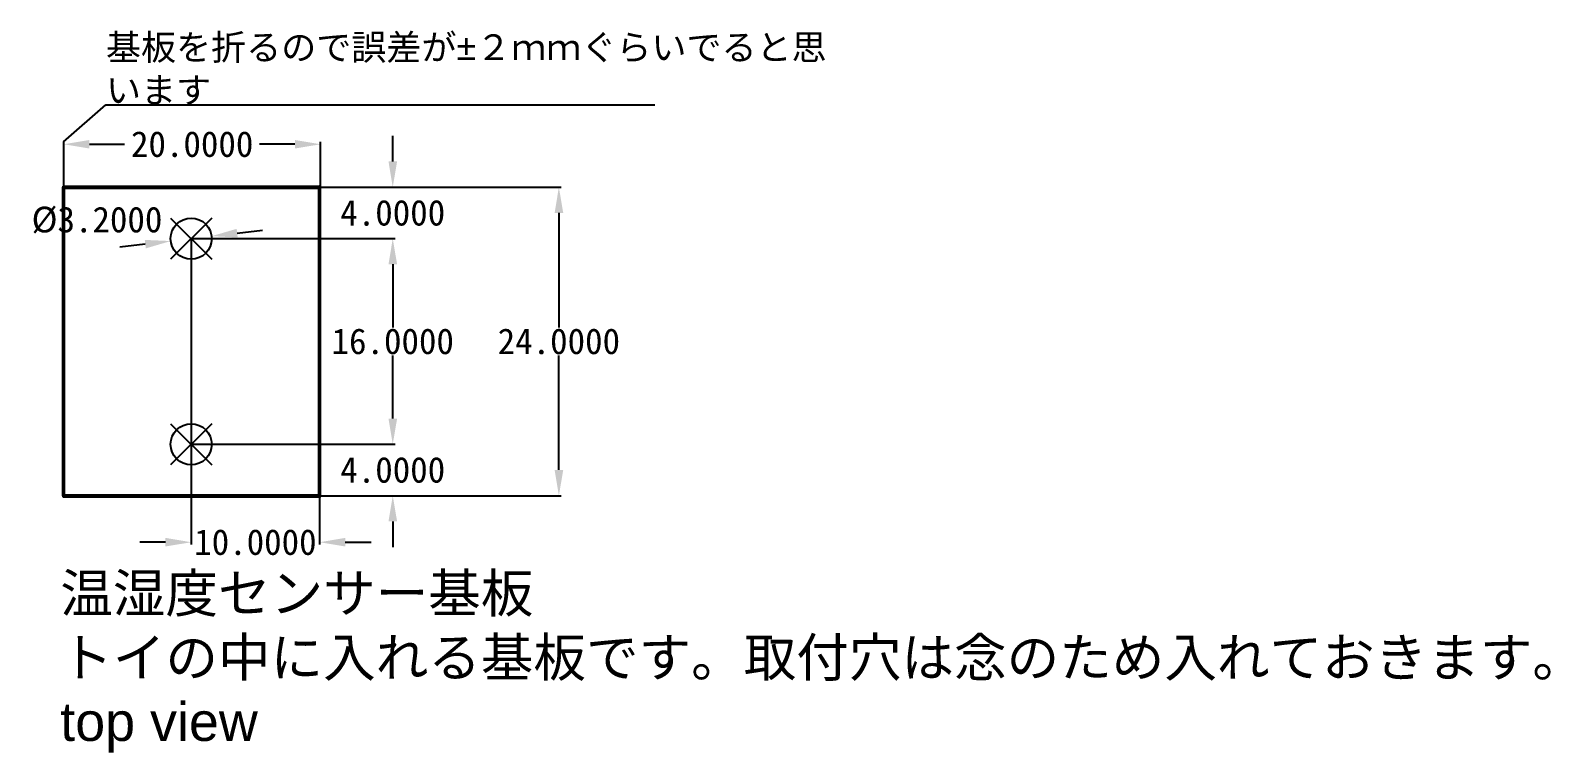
# Model space of a CAD drawing. Extents: x 31 to 271, y 17 to 183.
# Drawn here: x 152.5 to 270.8, y 39 to 95.1 of the extents above; entities that cross this region are included whole.
import ezdxf

# ---------------------------------------------------------------- set-up
doc = ezdxf.new("R2010")
doc.units = 0
doc.header["$MEASUREMENT"] = 0
doc.layers.get('0').update_dxf_attribs({"linetype": 'CONTINUOUS'})
doc.layers.get('Defpoints').update_dxf_attribs({"linetype": 'CONTINUOUS'})
doc.layers.add('BLACK', color=7, linetype='CONTINUOUS')
doc.dimstyles.get("Standard").update_dxf_attribs({"dimtxt": 0.18, "dimasz": 0.18, "dimexe": 0.18, "dimexo": 0.0625, "dimgap": 0.09, "dimtad": 0, "dimtih": 1, "dimtoh": 1, "dimdec": 4, "dimzin": 0, "dimdsep": 46, "dimtxsty": 'Standard', "dimcen": 0.09, "dimadec": 0, "dimazin": 0, "dimtfac": 1, "dimtdec": 4, "dimtofl": 0, "dimtmove": 0, "dimatfit": 3, "dimfxl": 1, "dimtolj": 1, "dimtzin": 0, "dimarcsym": 0})

# ---------------------------------------------------------------- blocks, each defined once
blk = doc.blocks.new('*D10')
at = {"layer": 'BLACK', "color": 0, "linetype": 'ByBlock', "lineweight": -2}
for p, q in [((155.06, 82.94), (155.06, 86.47)), ((175.06, 83.01), (175.06, 86.47)), ((157.06, 86.29), (159.8, 86.29)), ((173.06, 86.29), (170.31, 86.29))]:
    blk.add_line(p, q, dxfattribs=at)
at = {"layer": 'BLACK', "color": 0}
for points in [[(157.06, 86.62), (157.06, 85.96), (155.06, 86.29)], [(173.06, 85.96), (173.06, 86.62), (175.06, 86.29)]]:
    blk.add_solid(points, dxfattribs=at)
at = {"layer": 'Defpoints', "color": 0}
for p in [(175.06, 86.29), (155.06, 82.87), (175.06, 82.95)]:
    blk.add_point(p, dxfattribs=at)
at = {"layer": 'BLACK', "color": 0, "linetype": 'ByBlock', "insert": (165.06, 86.29), "char_height": 2, "attachment_point": 5}
blk.add_mtext('\\A1;20.0000', dxfattribs=at)
blk = doc.blocks.new('*D11')
at = {"layer": 'BLACK', "color": 0, "linetype": 'ByBlock', "lineweight": -2}
for p, q in [((175.04, 82.95), (193.78, 82.95)), ((193.6, 80.95), (193.6, 72.04)), ((193.6, 60.95), (193.6, 69.86)), ((175.04, 58.95), (193.78, 58.95))]:
    blk.add_line(p, q, dxfattribs=at)
at = {"layer": 'BLACK', "color": 0}
for points in [[(193.94, 80.95), (193.27, 80.95), (193.6, 82.95)], [(193.27, 60.95), (193.94, 60.95), (193.6, 58.95)]]:
    blk.add_solid(points, dxfattribs=at)
at = {"layer": 'Defpoints', "color": 0}
for p in [(174.98, 82.95), (174.98, 58.95), (193.6, 58.95)]:
    blk.add_point(p, dxfattribs=at)
at = {"layer": 'BLACK', "color": 0, "linetype": 'ByBlock', "insert": (193.6, 70.95), "char_height": 2, "attachment_point": 5}
blk.add_mtext('\\A1;24.0000', dxfattribs=at)
blk = doc.blocks.new('*D12')
at = {"layer": 'BLACK', "color": 0, "linetype": 'ByBlock', "lineweight": -2}
for p, q in [((165.04, 78.95), (180.85, 78.95)), ((180.67, 76.95), (180.67, 72.04)), ((180.67, 64.95), (180.67, 69.86)), ((165.04, 62.95), (180.85, 62.95))]:
    blk.add_line(p, q, dxfattribs=at)
at = {"layer": 'BLACK', "color": 0}
for points in [[(181.01, 76.95), (180.34, 76.95), (180.67, 78.95)], [(180.34, 64.95), (181.01, 64.95), (180.67, 62.95)]]:
    blk.add_solid(points, dxfattribs=at)
at = {"layer": 'Defpoints', "color": 0}
for p in [(164.98, 78.95), (164.98, 62.95), (180.67, 62.95)]:
    blk.add_point(p, dxfattribs=at)
at = {"layer": 'BLACK', "color": 0, "linetype": 'ByBlock', "insert": (180.67, 70.95), "char_height": 2, "attachment_point": 5}
blk.add_mtext('\\A1;16.0000', dxfattribs=at)
blk = doc.blocks.new('*D13')
at = {"layer": 'BLACK', "color": 0, "linetype": 'ByBlock', "lineweight": -2}
for p, q in [((174.98, 82.89), (174.98, 55.15)), ((164.98, 78.89), (164.98, 55.15)), ((162.98, 55.33), (160.98, 55.33)), ((176.98, 55.33), (178.98, 55.33))]:
    blk.add_line(p, q, dxfattribs=at)
at = {"layer": 'BLACK', "color": 0}
for points in [[(162.98, 55), (162.98, 55.67), (164.98, 55.33)], [(176.98, 55.67), (176.98, 55), (174.98, 55.33)]]:
    blk.add_solid(points, dxfattribs=at)
at = {"layer": 'Defpoints', "color": 0}
for p in [(174.98, 82.95), (164.98, 78.95), (174.98, 55.33)]:
    blk.add_point(p, dxfattribs=at)
at = {"layer": 'BLACK', "color": 0, "linetype": 'ByBlock', "insert": (169.98, 55.33), "char_height": 2, "attachment_point": 5}
blk.add_mtext('\\A1;10.0000', dxfattribs=at)
blk = doc.blocks.new('*D14')
at = {"layer": 'BLACK', "color": 0, "linetype": 'ByBlock', "lineweight": -2}
for p, q in [((180.67, 84.95), (180.67, 86.95)), ((175.04, 82.95), (180.85, 82.95)), ((165.04, 78.95), (180.85, 78.95)), ((180.67, 76.95), (180.67, 74.95))]:
    blk.add_line(p, q, dxfattribs=at)
at = {"layer": 'BLACK', "color": 0}
for points in [[(180.34, 84.95), (181.01, 84.95), (180.67, 82.95)], [(181.01, 76.95), (180.34, 76.95), (180.67, 78.95)]]:
    blk.add_solid(points, dxfattribs=at)
at = {"layer": 'Defpoints', "color": 0}
for p in [(174.98, 82.95), (180.67, 82.95), (164.98, 78.95)]:
    blk.add_point(p, dxfattribs=at)
at = {"layer": 'BLACK', "color": 0, "linetype": 'ByBlock', "insert": (180.67, 80.95), "char_height": 2, "attachment_point": 5}
blk.add_mtext('\\A1;4.0000', dxfattribs=at)
blk = doc.blocks.new('*D15')
at = {"layer": 'BLACK', "color": 0, "linetype": 'ByBlock', "lineweight": -2}
for p, q in [((180.67, 64.95), (180.67, 66.95)), ((165.04, 62.95), (180.85, 62.95)), ((175.04, 58.95), (180.85, 58.95)), ((180.67, 56.95), (180.67, 54.95))]:
    blk.add_line(p, q, dxfattribs=at)
at = {"layer": 'BLACK', "color": 0}
for points in [[(180.34, 64.95), (181.01, 64.95), (180.67, 62.95)], [(181.01, 56.95), (180.34, 56.95), (180.67, 58.95)]]:
    blk.add_solid(points, dxfattribs=at)
at = {"layer": 'Defpoints', "color": 0}
for p in [(164.98, 62.95), (174.98, 58.95), (180.67, 58.95)]:
    blk.add_point(p, dxfattribs=at)
at = {"layer": 'BLACK', "color": 0, "linetype": 'ByBlock', "insert": (180.67, 60.95), "char_height": 2, "attachment_point": 5}
blk.add_mtext('\\A1;4.0000', dxfattribs=at)
blk = doc.blocks.new('*D16')
at = {"layer": 'BLACK', "color": 0, "linetype": 'ByBlock', "lineweight": -2}
for p, q in [((168.56, 79.37), (170.54, 79.61)), ((161.41, 78.52), (159.42, 78.28))]:
    blk.add_line(p, q, dxfattribs=at)
at = {"layer": 'BLACK', "color": 0, "linetype": 'ByBlock'}
for p, q in [((164.94, 78.95), (165.03, 78.95)), ((164.98, 78.9), (164.98, 78.99))]:
    blk.add_line(p, q, dxfattribs=at)
at = {"layer": 'BLACK', "color": 0}
for points in [[(168.52, 79.71), (168.6, 79.04), (166.57, 79.14)], [(161.45, 78.19), (161.37, 78.85), (163.39, 78.76)]]:
    blk.add_solid(points, dxfattribs=at)
at = {"layer": 'Defpoints', "color": 0}
for p in [(163.39, 78.76), (166.57, 79.14)]:
    blk.add_point(p, dxfattribs=at)
at = {"layer": 'BLACK', "color": 0, "linetype": 'ByBlock', "insert": (157.65, 80.39), "char_height": 2, "attachment_point": 5}
blk.add_mtext('\\A1;%%c3.2000', dxfattribs=at)

msp = doc.modelspace()

# ---------------------------------------------------------------- linework, layer by layer
at = {"color": 3, "linetype": 'ByBlock'}
msp.add_line((154.98192, 83.02296), (154.98192, 58.87296), dxfattribs=at)
at = {"layer": 'BLACK', "linetype": 'ByBlock'}
for p, q in [((155.05692, 86.46908), (158.34942, 89.35675)), ((158.34942, 89.35675), (201.07869, 89.35675))]:
    msp.add_line(p, q, dxfattribs=at)
at = {"layer": 'BLACK', "color": 3}
for p, q in [((154.98192, 83.02296), (174.98192, 83.02296)), ((154.98192, 58.94796), (154.98192, 82.94796)), ((154.98192, 82.87296), (174.98192, 82.87296)), ((155.13192, 59.02296), (155.13192, 82.87296)), ((174.90692, 58.94796), (174.90692, 82.94796)), ((175.05692, 58.94796), (175.05692, 82.94796)), ((154.98192, 59.02296), (174.98192, 59.02296)), ((154.98192, 58.87296), (174.98192, 58.87296))]:
    msp.add_line(p, q, dxfattribs=at)
at = {"layer": 'BLACK', "color": 3, "linetype": 'ByBlock'}
msp.add_line((155.13192, 82.87296), (154.98192, 82.87296), dxfattribs=at)
at = {"layer": 'BLACK'}
for p, q in [((163.38192, 80.54796), (166.58192, 77.34796)), ((166.58192, 80.54796), (163.38192, 77.34796)), ((163.38192, 64.54796), (166.58192, 61.34796)), ((166.58192, 64.54796), (163.38192, 61.34796))]:
    msp.add_line(p, q, dxfattribs=at)
for centre in [(164.98192, 78.94796), (164.98192, 62.94796)]:
    msp.add_circle(centre, 1.6, dxfattribs=at)
for centre, start, end in [((174.98192, 82.94796), 0, 180), ((174.98192, 82.94796), 270, 90), ((174.98192, 58.94796), 180, 0), ((174.98192, 58.94796), 270, 90)]:
    msp.add_arc(centre, 0.075, start, end, dxfattribs=at)

# ---------------------------------------------------------------- texts
at = {"linetype": 'ByBlock', "char_height": 3}
for s, insert, width, attachment_point in [('{\\fArial|b0|i0|c0|p0;\\H0.666667x;基板を折るので誤差が±２ｍｍぐらいでると思います}', (158.34942, 89.35675), 57.7560617, 7), ('{\\fArial|b0|i0|c0|p0;温湿度センサー基板\\Pトイの中に入れる基板です。取付穴は念のため入れておきます。\\Ptop view}', (154.79225, 52.8739), 116.0195965, 1)]:
    msp.add_mtext(s, dxfattribs=dict(at, insert=insert, width=width, attachment_point=attachment_point))

# ---------------------------------------------------------------- dimensions: what is measured, and where the dimension line sits
at = {"layer": 'BLACK', "linetype": 'ByBlock'}
for base, p1, p2, picture, middle in [((175.05692, 86.28908), (155.05692, 82.87296), (175.05692, 82.94796), '*D10', (165.05692, 86.28908)), ((174.98192, 55.3348), (164.98192, 78.94796), (174.98192, 82.94796), '*D13', (169.98192, 55.3348))]:
    dim = msp.add_linear_dim(base=base, p1=p1, p2=p2, dimstyle='Standard', override={"dimtxt": 2, "dimasz": 2, "dimtmove": 2}, dxfattribs=at)
    dim.commit()
    dim.dimension.update_dxf_attribs({"geometry": picture, "text_midpoint": middle})
for base, p1, p2, picture, middle in [((180.67462, 82.94796), (164.98192, 78.94796), (174.98192, 82.94796), '*D14', (180.67462, 80.94796)), ((193.60484, 58.94796), (174.98192, 82.94796), (174.98192, 58.94796), '*D11', (193.60484, 70.94796)), ((180.67462, 62.94796), (164.98192, 78.94796), (164.98192, 62.94796), '*D12', (180.67462, 70.94796)), ((180.67462, 58.94796), (164.98192, 62.94796), (174.98192, 58.94796), '*D15', (180.67462, 60.94796))]:
    dim = msp.add_linear_dim(base=base, p1=p1, p2=p2, angle=90, dimstyle='Standard', override={"dimtxt": 2, "dimasz": 2, "dimtmove": 2}, dxfattribs=at)
    dim.commit()
    dim.dimension.update_dxf_attribs({"geometry": picture, "text_midpoint": middle})
dim = msp.add_diameter_dim_2p(p1=(163.39318, 78.75848), p2=(166.57066, 79.13745), dimstyle='Standard', override={"dimtxt": 2, "dimasz": 2, "dimtmove": 2}, dxfattribs=at)
dim.commit()
dim.dimension.update_dxf_attribs({"geometry": '*D16', "text_midpoint": (157.64577, 80.38512), "dimtype": 163})

doc.saveas('drawing.dxf')
